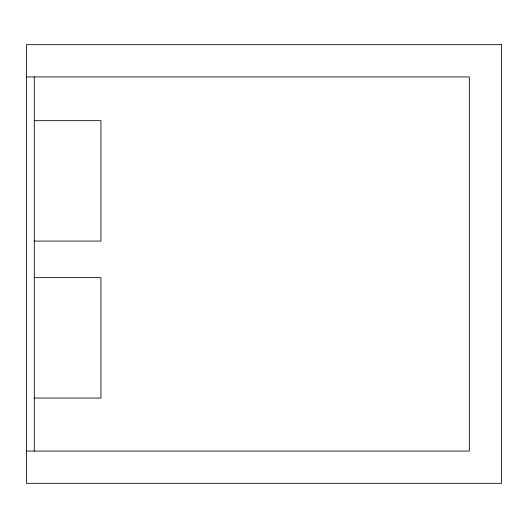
<?xml version="1.0" encoding="UTF-8"?>
<svg xmlns="http://www.w3.org/2000/svg" width="528" height="528" viewBox="0 0 528 528"><rect width="100%" height="100%" fill="white"/><g stroke="black" fill="none" stroke-linecap="round" stroke-linejoin="round"><path stroke-width="0.79" d="M26.4 76.93L469.346 76.93L469.346 451.07L26.4 451.07M34.287 120.668L100.947 120.668L100.947 241.078L34.287 241.078M34.287 277.636L100.947 277.636L100.947 398.046L34.287 398.046M34.287 76.93L34.287 451.07M501.6 44.675L26.4 44.675L26.4 483.325L501.6 483.325L501.6 44.675"/></g></svg>
